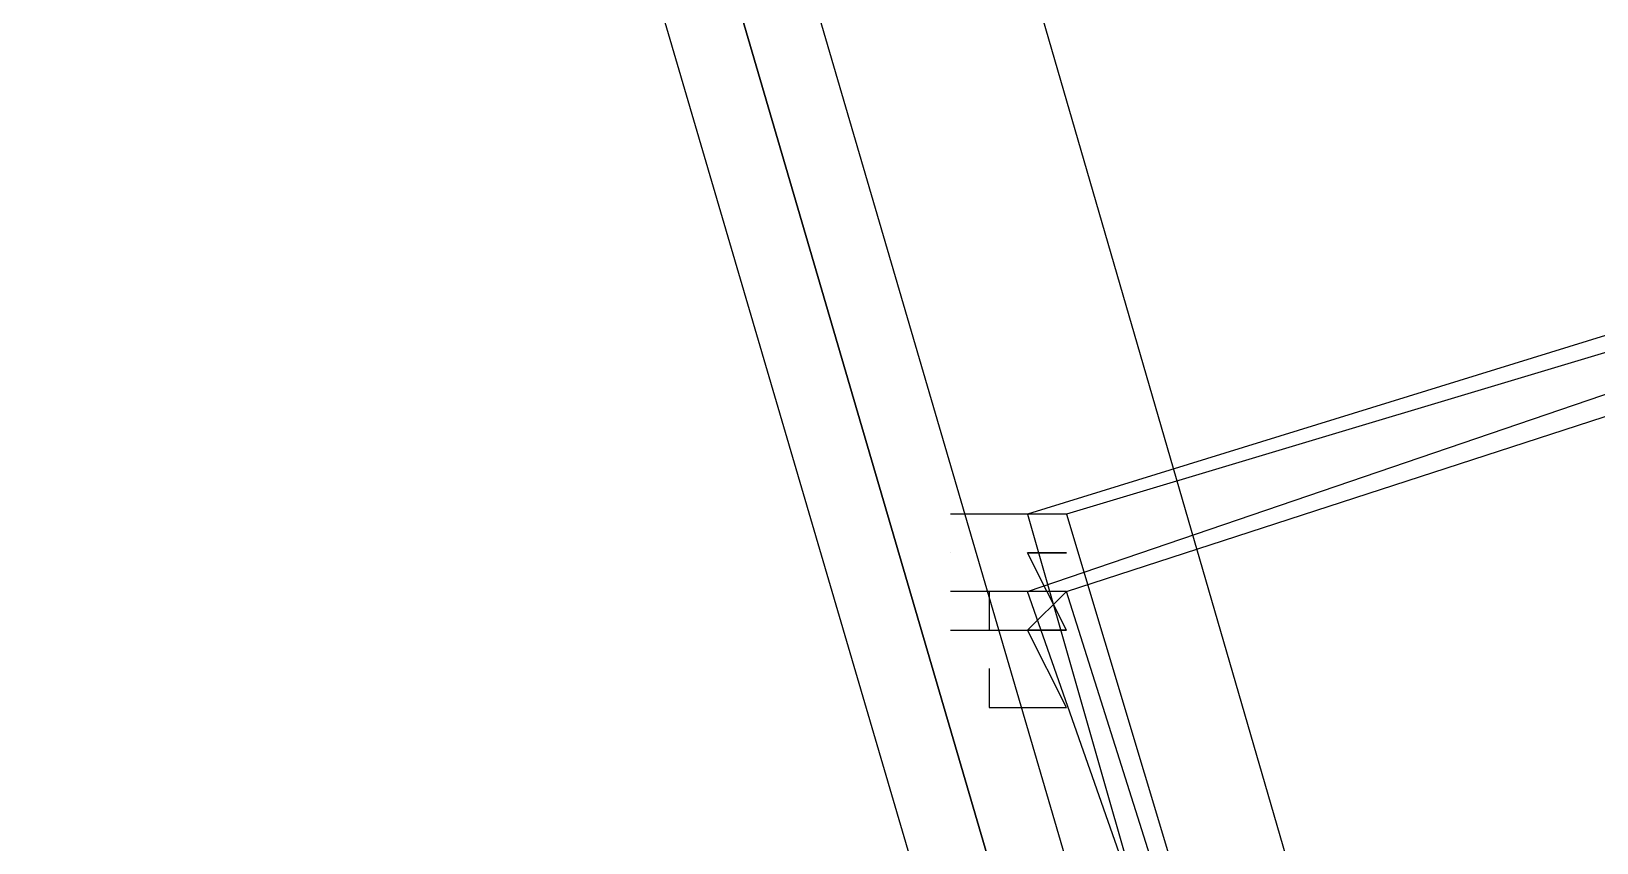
# Model space of a CAD drawing. Header units: feet. Extents: x -84 to 198, y -22 to 181.
# Drawn here: x 16.15 to 16.69, y 43.278 to 43.558 of the extents above; entities that cross this region are included whole.
import ezdxf

# ---------------------------------------------------------------- set-up
doc = ezdxf.new("R2010")
doc.units = ezdxf.units.FT
doc.layers.add('A-LINEA', color=7, linetype='CONTINUOUS')

msp = doc.modelspace()

# ---------------------------------------------------------------- linework, layer by layer
at = {"layer": 'A-LINEA'}
for p, q in [((15.07, 48.4907), (17.1689, 41.2494)), ((15.07, 48.4907), (17.1689, 41.2494)), ((16.48, 43.3644), (16.48, 43.3644)), ((16.48, 43.3644), (16.48, 43.3644)), ((16.48, 43.3378), (16.48, 43.3378)), ((16.48, 43.3378), (16.48, 43.3378))]:
    msp.add_line(p, q, dxfattribs=at)
for points in [[(16.4533, 43.2711), (15.3467, 47.0444), (15.3467, 47.0578), (15.3733, 47.0578), (16.48, 43.2711), (16.4667, 43.2578), (16.4533, 43.2711)], [(16.4533, 43.2711), (15.3467, 47.0444), (15.3467, 47.0578), (15.3733, 47.0578), (16.48, 43.2711), (16.4667, 43.2578), (16.4533, 43.2711)], [(16.48, 43.2711), (15.3733, 47.0578), (15.3867, 47.0578), (15.4, 47.0578), (16.5067, 43.2711), (16.48, 43.2711)], [(16.48, 43.2711), (15.3733, 47.0578), (15.3867, 47.0578), (15.4, 47.0578), (16.5067, 43.2711), (16.48, 43.2711)], [(17.1333, 43.2844), (17.0533, 43.5644), (16.4933, 43.3911), (16.5733, 43.1111), (17.1333, 43.2844)], [(17.1333, 43.2844), (17.0533, 43.5644), (16.4933, 43.3911), (16.5733, 43.1111), (17.1333, 43.2844)], [(17.04, 43.5511), (17.1333, 43.2844), (16.5867, 43.0978), (16.4933, 43.3644), (17.04, 43.5511)], [(17.04, 43.5511), (17.1333, 43.2844), (16.5867, 43.0978), (16.4933, 43.3644), (17.04, 43.5511)], [(17.12, 43.2844), (17.04, 43.5511), (16.5067, 43.3911), (16.5867, 43.1244), (17.12, 43.2844)], [(17.12, 43.2844), (17.04, 43.5511), (16.5067, 43.3911), (16.5867, 43.1244), (17.12, 43.2844)], [(17.04, 43.5378), (17.12, 43.2844), (16.5867, 43.1111), (16.5067, 43.3644), (17.04, 43.5378)], [(17.04, 43.5378), (17.12, 43.2844), (16.5867, 43.1111), (16.5067, 43.3644), (17.04, 43.5378)], [(16.5067, 43.3911), (16.4933, 43.3911), (16.4933, 43.3911), (16.4933, 43.3911), (16.4933, 43.3911), (16.4933, 43.3911), (16.4933, 43.3911), (16.4933, 43.3911), (16.4667, 43.3911), (16.4667, 43.3911), (16.4667, 43.3911)], [(16.5067, 43.3911), (16.4933, 43.3911), (16.4933, 43.3911), (16.4933, 43.3911), (16.4933, 43.3911), (16.4933, 43.3911), (16.4933, 43.3911), (16.4933, 43.3911), (16.4667, 43.3911), (16.4667, 43.3911), (16.4667, 43.3911)], [(16.4667, 43.3778), (16.4667, 43.3778), (16.4667, 43.3778)], [(16.4667, 43.3778), (16.4667, 43.3778), (16.4667, 43.3778)], [(16.48, 43.3644), (16.48, 43.3644), (16.48, 43.3511), (16.48, 43.3511), (16.5067, 43.3511), (16.5067, 43.3511), (16.4933, 43.3778), (16.4933, 43.3778), (16.5067, 43.3778), (16.5067, 43.3778), (16.5067, 43.3778), (16.5067, 43.3778), (16.5067, 43.3778)], [(16.48, 43.3644), (16.48, 43.3644), (16.48, 43.3511), (16.48, 43.3511), (16.5067, 43.3511), (16.5067, 43.3511), (16.4933, 43.3778), (16.4933, 43.3778), (16.5067, 43.3778), (16.5067, 43.3778), (16.5067, 43.3778), (16.5067, 43.3778), (16.5067, 43.3778)], [(16.5067, 43.3644), (16.5067, 43.3644), (16.4933, 43.3644), (16.4933, 43.3644), (16.4933, 43.3644), (16.4933, 43.3644), (16.4933, 43.3644), (16.4933, 43.3644), (16.4667, 43.3644), (16.4667, 43.3644), (16.4667, 43.3644)], [(16.5067, 43.3644), (16.5067, 43.3644), (16.4933, 43.3644), (16.4933, 43.3644), (16.4933, 43.3644), (16.4933, 43.3644), (16.4933, 43.3644), (16.4933, 43.3644), (16.4667, 43.3644), (16.4667, 43.3644), (16.4667, 43.3644)], [(16.5067, 43.3511), (16.5067, 43.3511), (16.4933, 43.3511), (16.4933, 43.3511), (16.5067, 43.3644)], [(16.5067, 43.3511), (16.5067, 43.3511), (16.4933, 43.3511), (16.4933, 43.3511), (16.5067, 43.3644)], [(16.4667, 43.3511), (16.4667, 43.3511), (16.48, 43.3511)], [(16.4667, 43.3511), (16.4667, 43.3511), (16.48, 43.3511)], [(16.48, 43.3378), (16.48, 43.3378), (16.48, 43.3244), (16.48, 43.3244), (16.5067, 43.3244), (16.5067, 43.3244), (16.4933, 43.3511), (16.4933, 43.3511), (16.5067, 43.3511), (16.5067, 43.3511), (16.5067, 43.3511), (16.5067, 43.3511), (16.5067, 43.3511)], [(16.48, 43.3378), (16.48, 43.3378), (16.48, 43.3244), (16.48, 43.3244), (16.5067, 43.3244), (16.5067, 43.3244), (16.4933, 43.3511), (16.4933, 43.3511), (16.5067, 43.3511), (16.5067, 43.3511), (16.5067, 43.3511), (16.5067, 43.3511), (16.5067, 43.3511)]]:
    msp.add_lwpolyline(points, dxfattribs=at)
msp.add_lwpolyline([(16.4933, 43.3778), (16.5067, 43.3778), (16.5067, 43.3778), (16.4933, 43.3778)], close=True, dxfattribs=at)
msp.add_lwpolyline([(16.4933, 43.3778), (16.5067, 43.3778), (16.5067, 43.3778), (16.4933, 43.3778)], close=True, dxfattribs=at)

doc.saveas('drawing.dxf')
